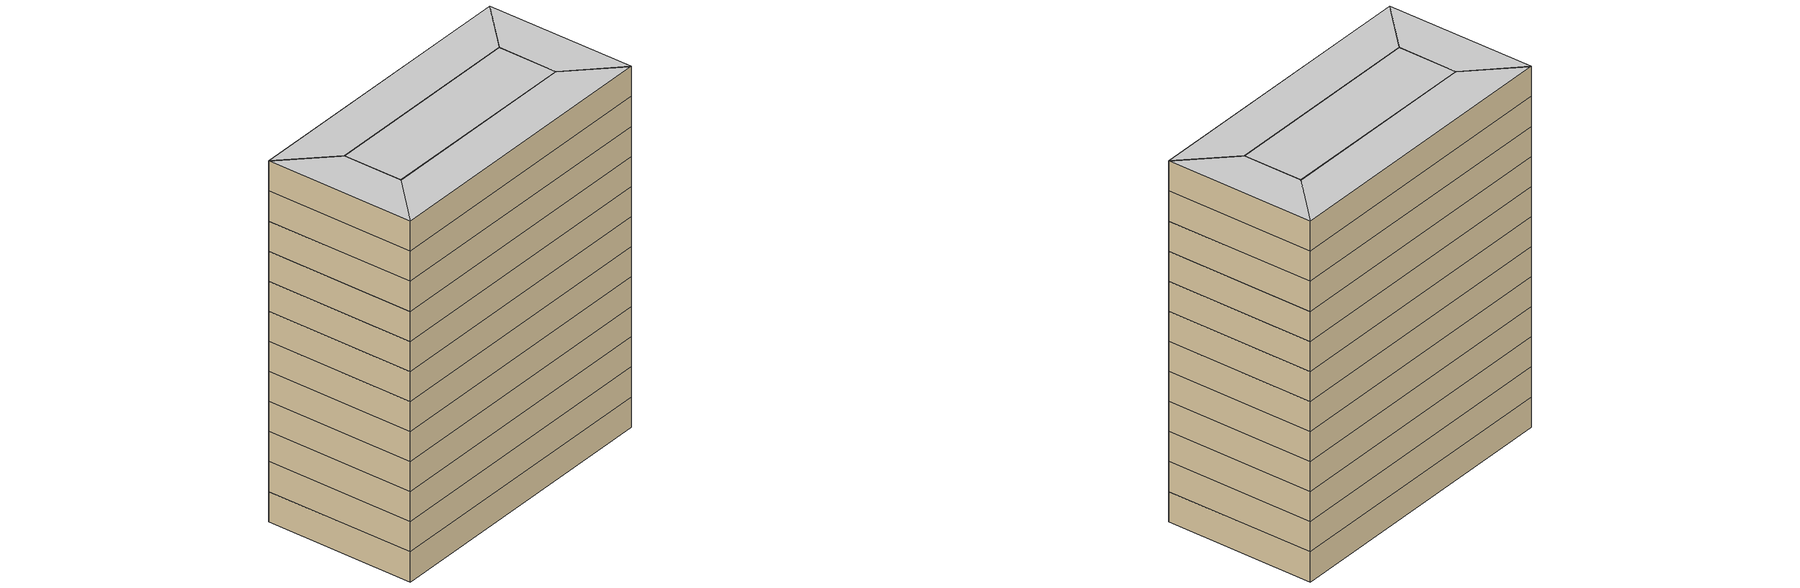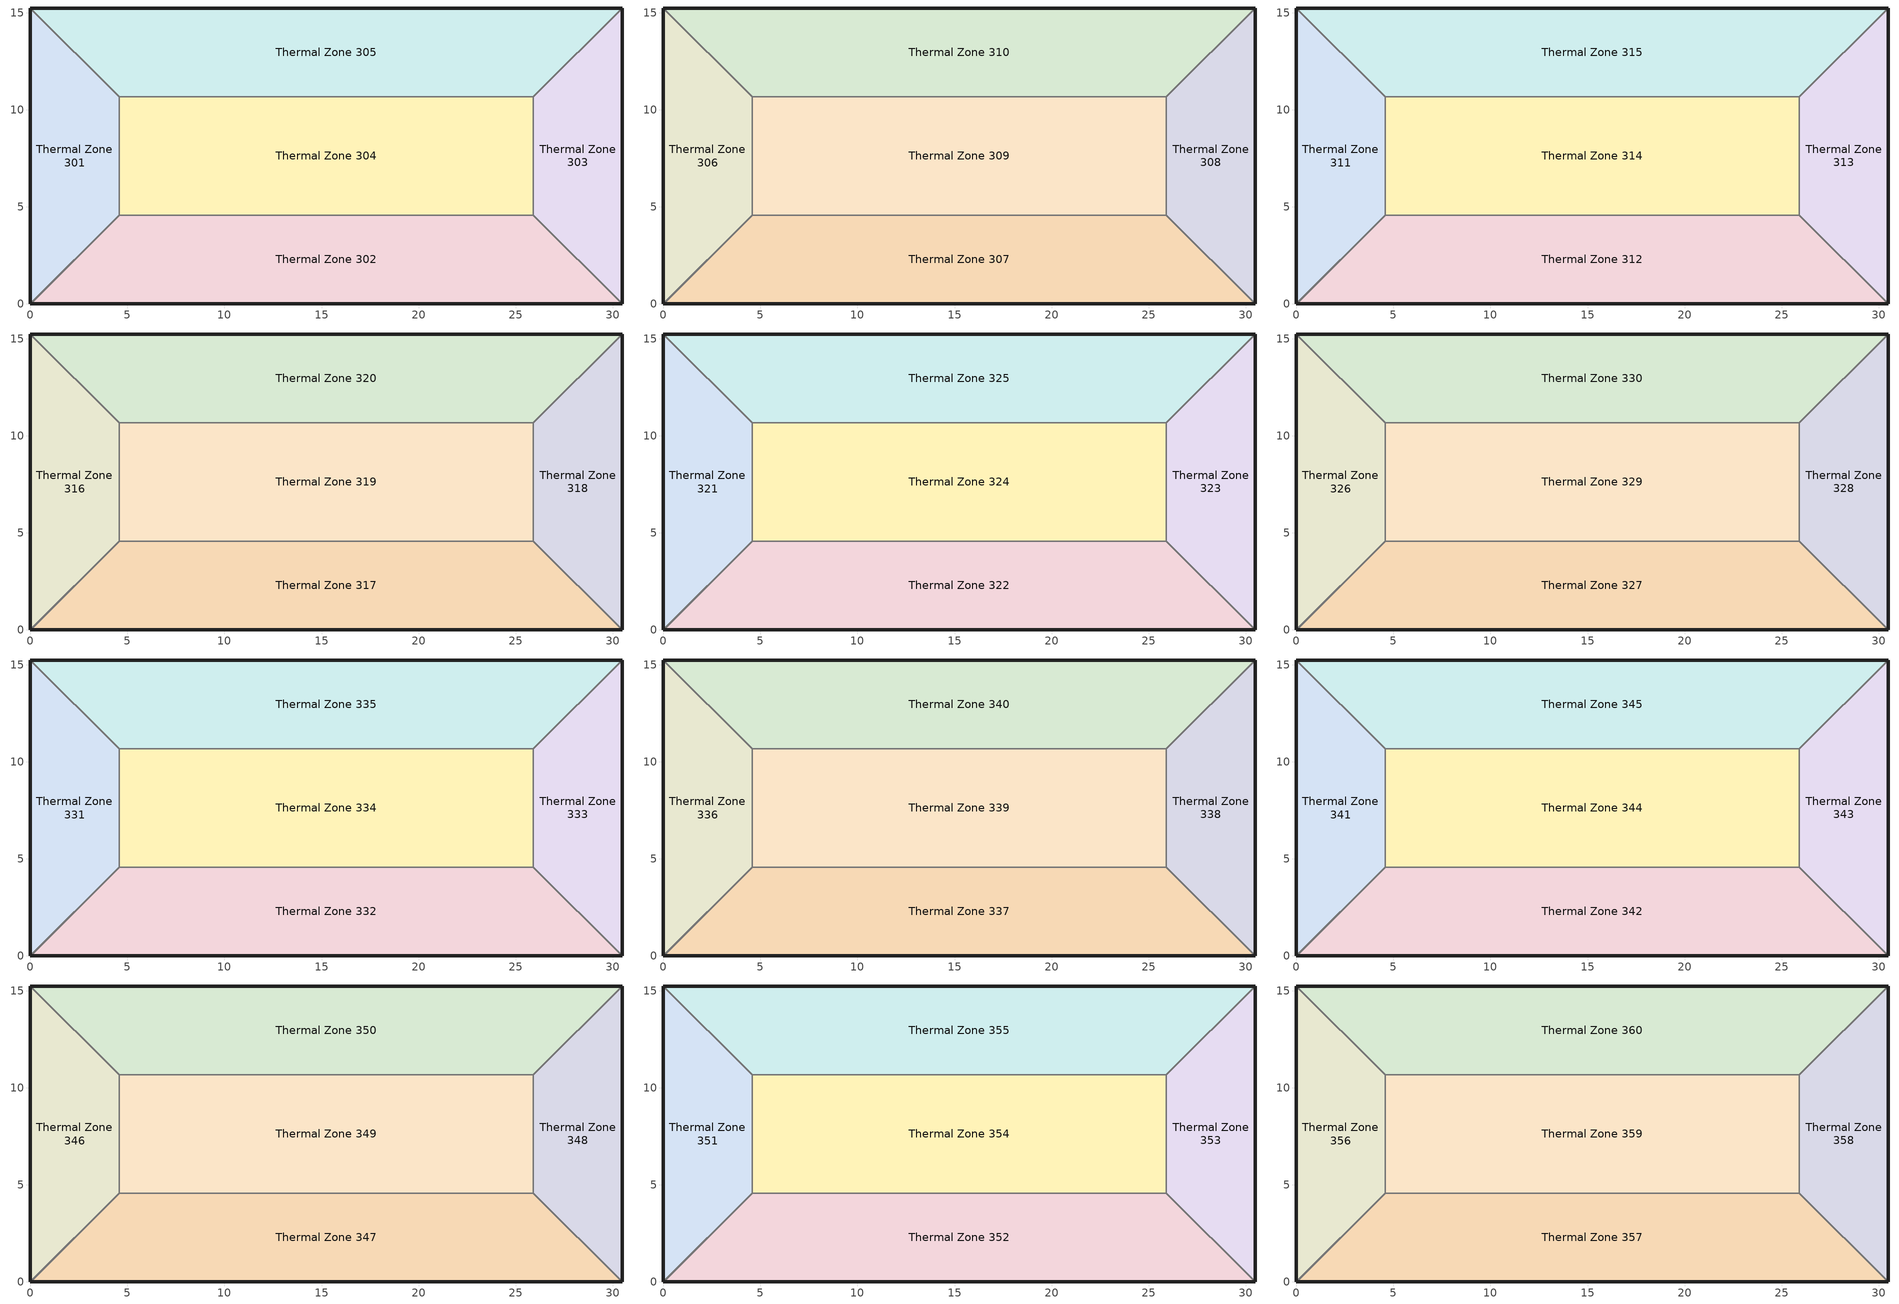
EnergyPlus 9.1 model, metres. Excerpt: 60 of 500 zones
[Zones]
Thermal Zone 301
 floor to Thermal Zone 296 (Interior Floor): 0,15.24 4.57,10.67 4.57,4.57 0,0 z182.88
 wall outside (ASHRAE 90.1-2010 ExtWall Mass ClimateZone 5): 0,15.24 0,0 z182.88:185.93
 wall to Thermal Zone 304 (Interior Wall): 4.57,4.57 4.57,10.67 z182.88:185.93
 wall to Thermal Zone 302 (Interior Wall): 0,0 4.57,4.57 z182.88:185.93
 wall to Thermal Zone 305 (Interior Wall): 4.57,10.67 0,15.24 z182.88:185.93
Thermal Zone 302
 floor to Thermal Zone 297 (Interior Floor): 25.91,4.57 30.48,0 0,0 4.57,4.57 z182.88
 wall outside (ASHRAE 90.1-2010 ExtWall Mass ClimateZone 5): 0,0 30.48,0 z182.88:185.93
 wall to Thermal Zone 304 (Interior Wall): 25.91,4.57 4.57,4.57 z182.88:185.93
 wall to Thermal Zone 303 (Interior Wall): 30.48,0 25.91,4.57 z182.88:185.93
Thermal Zone 303
 floor to Thermal Zone 298 (Interior Floor): 30.48,15.24 30.48,0 25.91,4.57 25.91,10.67 z182.88
 wall outside (ASHRAE 90.1-2010 ExtWall Mass ClimateZone 5): 30.48,0 30.48,15.24 z182.88:185.93
 wall to Thermal Zone 304 (Interior Wall): 25.91,10.67 25.91,4.57 z182.88:185.93
 wall to Thermal Zone 305 (Interior Wall): 30.48,15.24 25.91,10.67 z182.88:185.93
Thermal Zone 304
 floor to Thermal Zone 299 (Interior Floor): 25.91,10.67 25.91,4.57 4.57,4.57 4.57,10.67 z182.88
 wall to Thermal Zone 305 (Interior Wall): 25.91,10.67 4.57,10.67 z182.88:185.93
Thermal Zone 305
 floor to Thermal Zone 300 (Interior Floor): 30.48,15.24 25.91,10.67 4.57,10.67 0,15.24 z182.88
 wall outside (ASHRAE 90.1-2010 ExtWall Mass ClimateZone 5): 30.48,15.24 0,15.24 z182.88:185.93
Thermal Zone 306
 floor to Thermal Zone 301 (Interior Floor): 0,15.24 4.57,10.67 4.57,4.57 0,0 z185.93
 wall outside (ASHRAE 90.1-2010 ExtWall Mass ClimateZone 5): 0,15.24 0,0 z185.93:188.98
 wall to Thermal Zone 309 (Interior Wall): 4.57,4.57 4.57,10.67 z185.93:188.98
 wall to Thermal Zone 307 (Interior Wall): 0,0 4.57,4.57 z185.93:188.98
 wall to Thermal Zone 310 (Interior Wall): 4.57,10.67 0,15.24 z185.93:188.98
Thermal Zone 307
 floor to Thermal Zone 302 (Interior Floor): 25.91,4.57 30.48,0 0,0 4.57,4.57 z185.93
 wall outside (ASHRAE 90.1-2010 ExtWall Mass ClimateZone 5): 0,0 30.48,0 z185.93:188.98
 wall to Thermal Zone 309 (Interior Wall): 25.91,4.57 4.57,4.57 z185.93:188.98
 wall to Thermal Zone 308 (Interior Wall): 30.48,0 25.91,4.57 z185.93:188.98
Thermal Zone 308
 floor to Thermal Zone 303 (Interior Floor): 30.48,15.24 30.48,0 25.91,4.57 25.91,10.67 z185.93
 wall outside (ASHRAE 90.1-2010 ExtWall Mass ClimateZone 5): 30.48,0 30.48,15.24 z185.93:188.98
 wall to Thermal Zone 309 (Interior Wall): 25.91,10.67 25.91,4.57 z185.93:188.98
 wall to Thermal Zone 310 (Interior Wall): 30.48,15.24 25.91,10.67 z185.93:188.98
Thermal Zone 309
 floor to Thermal Zone 304 (Interior Floor): 25.91,10.67 25.91,4.57 4.57,4.57 4.57,10.67 z185.93
 wall to Thermal Zone 310 (Interior Wall): 25.91,10.67 4.57,10.67 z185.93:188.98
Thermal Zone 310
 floor to Thermal Zone 305 (Interior Floor): 30.48,15.24 25.91,10.67 4.57,10.67 0,15.24 z185.93
 wall outside (ASHRAE 90.1-2010 ExtWall Mass ClimateZone 5): 30.48,15.24 0,15.24 z185.93:188.98
Thermal Zone 311
 floor to Thermal Zone 306 (Interior Floor): 0,15.24 4.57,10.67 4.57,4.57 0,0 z188.98
 wall outside (ASHRAE 90.1-2010 ExtWall Mass ClimateZone 5): 0,15.24 0,0 z188.98:192.02
 wall to Thermal Zone 314 (Interior Wall): 4.57,4.57 4.57,10.67 z188.98:192.02
 wall to Thermal Zone 312 (Interior Wall): 0,0 4.57,4.57 z188.98:192.02
 wall to Thermal Zone 315 (Interior Wall): 4.57,10.67 0,15.24 z188.98:192.02
Thermal Zone 312
 floor to Thermal Zone 307 (Interior Floor): 25.91,4.57 30.48,0 0,0 4.57,4.57 z188.98
 wall outside (ASHRAE 90.1-2010 ExtWall Mass ClimateZone 5): 0,0 30.48,0 z188.98:192.02
 wall to Thermal Zone 314 (Interior Wall): 25.91,4.57 4.57,4.57 z188.98:192.02
 wall to Thermal Zone 313 (Interior Wall): 30.48,0 25.91,4.57 z188.98:192.02
Thermal Zone 313
 floor to Thermal Zone 308 (Interior Floor): 30.48,15.24 30.48,0 25.91,4.57 25.91,10.67 z188.98
 wall outside (ASHRAE 90.1-2010 ExtWall Mass ClimateZone 5): 30.48,0 30.48,15.24 z188.98:192.02
 wall to Thermal Zone 314 (Interior Wall): 25.91,10.67 25.91,4.57 z188.98:192.02
 wall to Thermal Zone 315 (Interior Wall): 30.48,15.24 25.91,10.67 z188.98:192.02
Thermal Zone 314
 floor to Thermal Zone 309 (Interior Floor): 25.91,10.67 25.91,4.57 4.57,4.57 4.57,10.67 z188.98
 wall to Thermal Zone 315 (Interior Wall): 25.91,10.67 4.57,10.67 z188.98:192.02
Thermal Zone 315
 floor to Thermal Zone 310 (Interior Floor): 30.48,15.24 25.91,10.67 4.57,10.67 0,15.24 z188.98
 wall outside (ASHRAE 90.1-2010 ExtWall Mass ClimateZone 5): 30.48,15.24 0,15.24 z188.98:192.02
Thermal Zone 316
 floor to Thermal Zone 311 (Interior Floor): 0,15.24 4.57,10.67 4.57,4.57 0,0 z192.02
 wall outside (ASHRAE 90.1-2010 ExtWall Mass ClimateZone 5): 0,15.24 0,0 z192.02:195.07
 wall to Thermal Zone 319 (Interior Wall): 4.57,4.57 4.57,10.67 z192.02:195.07
 wall to Thermal Zone 317 (Interior Wall): 0,0 4.57,4.57 z192.02:195.07
 wall to Thermal Zone 320 (Interior Wall): 4.57,10.67 0,15.24 z192.02:195.07
Thermal Zone 317
 floor to Thermal Zone 312 (Interior Floor): 25.91,4.57 30.48,0 0,0 4.57,4.57 z192.02
 wall outside (ASHRAE 90.1-2010 ExtWall Mass ClimateZone 5): 0,0 30.48,0 z192.02:195.07
 wall to Thermal Zone 319 (Interior Wall): 25.91,4.57 4.57,4.57 z192.02:195.07
 wall to Thermal Zone 318 (Interior Wall): 30.48,0 25.91,4.57 z192.02:195.07
Thermal Zone 318
 floor to Thermal Zone 313 (Interior Floor): 30.48,15.24 30.48,0 25.91,4.57 25.91,10.67 z192.02
 wall outside (ASHRAE 90.1-2010 ExtWall Mass ClimateZone 5): 30.48,0 30.48,15.24 z192.02:195.07
 wall to Thermal Zone 319 (Interior Wall): 25.91,10.67 25.91,4.57 z192.02:195.07
 wall to Thermal Zone 320 (Interior Wall): 30.48,15.24 25.91,10.67 z192.02:195.07
Thermal Zone 319
 floor to Thermal Zone 314 (Interior Floor): 25.91,10.67 25.91,4.57 4.57,4.57 4.57,10.67 z192.02
 wall to Thermal Zone 320 (Interior Wall): 25.91,10.67 4.57,10.67 z192.02:195.07
Thermal Zone 320
 floor to Thermal Zone 315 (Interior Floor): 30.48,15.24 25.91,10.67 4.57,10.67 0,15.24 z192.02
 wall outside (ASHRAE 90.1-2010 ExtWall Mass ClimateZone 5): 30.48,15.24 0,15.24 z192.02:195.07
Thermal Zone 321
 floor to Thermal Zone 316 (Interior Floor): 0,15.24 4.57,10.67 4.57,4.57 0,0 z195.07
 wall outside (ASHRAE 90.1-2010 ExtWall Mass ClimateZone 5): 0,15.24 0,0 z195.07:198.12
 wall to Thermal Zone 324 (Interior Wall): 4.57,4.57 4.57,10.67 z195.07:198.12
 wall to Thermal Zone 322 (Interior Wall): 0,0 4.57,4.57 z195.07:198.12
 wall to Thermal Zone 325 (Interior Wall): 4.57,10.67 0,15.24 z195.07:198.12
Thermal Zone 322
 floor to Thermal Zone 317 (Interior Floor): 25.91,4.57 30.48,0 0,0 4.57,4.57 z195.07
 wall outside (ASHRAE 90.1-2010 ExtWall Mass ClimateZone 5): 0,0 30.48,0 z195.07:198.12
 wall to Thermal Zone 324 (Interior Wall): 25.91,4.57 4.57,4.57 z195.07:198.12
 wall to Thermal Zone 323 (Interior Wall): 30.48,0 25.91,4.57 z195.07:198.12
Thermal Zone 323
 floor to Thermal Zone 318 (Interior Floor): 30.48,15.24 30.48,0 25.91,4.57 25.91,10.67 z195.07
 wall outside (ASHRAE 90.1-2010 ExtWall Mass ClimateZone 5): 30.48,0 30.48,15.24 z195.07:198.12
 wall to Thermal Zone 324 (Interior Wall): 25.91,10.67 25.91,4.57 z195.07:198.12
 wall to Thermal Zone 325 (Interior Wall): 30.48,15.24 25.91,10.67 z195.07:198.12
Thermal Zone 324
 floor to Thermal Zone 319 (Interior Floor): 25.91,10.67 25.91,4.57 4.57,4.57 4.57,10.67 z195.07
 wall to Thermal Zone 325 (Interior Wall): 25.91,10.67 4.57,10.67 z195.07:198.12
Thermal Zone 325
 floor to Thermal Zone 320 (Interior Floor): 30.48,15.24 25.91,10.67 4.57,10.67 0,15.24 z195.07
 wall outside (ASHRAE 90.1-2010 ExtWall Mass ClimateZone 5): 30.48,15.24 0,15.24 z195.07:198.12
Thermal Zone 326
 floor to Thermal Zone 321 (Interior Floor): 0,15.24 4.57,10.67 4.57,4.57 0,0 z198.12
 wall outside (ASHRAE 90.1-2010 ExtWall Mass ClimateZone 5): 0,15.24 0,0 z198.12:201.17
 wall to Thermal Zone 329 (Interior Wall): 4.57,4.57 4.57,10.67 z198.12:201.17
 wall to Thermal Zone 327 (Interior Wall): 0,0 4.57,4.57 z198.12:201.17
 wall to Thermal Zone 330 (Interior Wall): 4.57,10.67 0,15.24 z198.12:201.17
Thermal Zone 327
 floor to Thermal Zone 322 (Interior Floor): 25.91,4.57 30.48,0 0,0 4.57,4.57 z198.12
 wall outside (ASHRAE 90.1-2010 ExtWall Mass ClimateZone 5): 0,0 30.48,0 z198.12:201.17
 wall to Thermal Zone 329 (Interior Wall): 25.91,4.57 4.57,4.57 z198.12:201.17
 wall to Thermal Zone 328 (Interior Wall): 30.48,0 25.91,4.57 z198.12:201.17
Thermal Zone 328
 floor to Thermal Zone 323 (Interior Floor): 30.48,15.24 30.48,0 25.91,4.57 25.91,10.67 z198.12
 wall outside (ASHRAE 90.1-2010 ExtWall Mass ClimateZone 5): 30.48,0 30.48,15.24 z198.12:201.17
 wall to Thermal Zone 329 (Interior Wall): 25.91,10.67 25.91,4.57 z198.12:201.17
 wall to Thermal Zone 330 (Interior Wall): 30.48,15.24 25.91,10.67 z198.12:201.17
Thermal Zone 329
 floor to Thermal Zone 324 (Interior Floor): 25.91,10.67 25.91,4.57 4.57,4.57 4.57,10.67 z198.12
 wall to Thermal Zone 330 (Interior Wall): 25.91,10.67 4.57,10.67 z198.12:201.17
Thermal Zone 330
 floor to Thermal Zone 325 (Interior Floor): 30.48,15.24 25.91,10.67 4.57,10.67 0,15.24 z198.12
 wall outside (ASHRAE 90.1-2010 ExtWall Mass ClimateZone 5): 30.48,15.24 0,15.24 z198.12:201.17
Thermal Zone 331
 floor to Thermal Zone 326 (Interior Floor): 0,15.24 4.57,10.67 4.57,4.57 0,0 z201.17
 wall outside (ASHRAE 90.1-2010 ExtWall Mass ClimateZone 5): 0,15.24 0,0 z201.17:204.22
 wall to Thermal Zone 334 (Interior Wall): 4.57,4.57 4.57,10.67 z201.17:204.22
 wall to Thermal Zone 332 (Interior Wall): 0,0 4.57,4.57 z201.17:204.22
 wall to Thermal Zone 335 (Interior Wall): 4.57,10.67 0,15.24 z201.17:204.22
Thermal Zone 332
 floor to Thermal Zone 327 (Interior Floor): 25.91,4.57 30.48,0 0,0 4.57,4.57 z201.17
 wall outside (ASHRAE 90.1-2010 ExtWall Mass ClimateZone 5): 0,0 30.48,0 z201.17:204.22
 wall to Thermal Zone 334 (Interior Wall): 25.91,4.57 4.57,4.57 z201.17:204.22
 wall to Thermal Zone 333 (Interior Wall): 30.48,0 25.91,4.57 z201.17:204.22
Thermal Zone 333
 floor to Thermal Zone 328 (Interior Floor): 30.48,15.24 30.48,0 25.91,4.57 25.91,10.67 z201.17
 wall outside (ASHRAE 90.1-2010 ExtWall Mass ClimateZone 5): 30.48,0 30.48,15.24 z201.17:204.22
 wall to Thermal Zone 334 (Interior Wall): 25.91,10.67 25.91,4.57 z201.17:204.22
 wall to Thermal Zone 335 (Interior Wall): 30.48,15.24 25.91,10.67 z201.17:204.22
Thermal Zone 334
 floor to Thermal Zone 329 (Interior Floor): 25.91,10.67 25.91,4.57 4.57,4.57 4.57,10.67 z201.17
 wall to Thermal Zone 335 (Interior Wall): 25.91,10.67 4.57,10.67 z201.17:204.22
Thermal Zone 335
 floor to Thermal Zone 330 (Interior Floor): 30.48,15.24 25.91,10.67 4.57,10.67 0,15.24 z201.17
 wall outside (ASHRAE 90.1-2010 ExtWall Mass ClimateZone 5): 30.48,15.24 0,15.24 z201.17:204.22
Thermal Zone 336
 floor to Thermal Zone 331 (Interior Floor): 0,15.24 4.57,10.67 4.57,4.57 0,0 z204.22
 wall outside (ASHRAE 90.1-2010 ExtWall Mass ClimateZone 5): 0,15.24 0,0 z204.22:207.26
 wall to Thermal Zone 339 (Interior Wall): 4.57,4.57 4.57,10.67 z204.22:207.26
 wall to Thermal Zone 337 (Interior Wall): 0,0 4.57,4.57 z204.22:207.26
 wall to Thermal Zone 340 (Interior Wall): 4.57,10.67 0,15.24 z204.22:207.26
Thermal Zone 337
 floor to Thermal Zone 332 (Interior Floor): 25.91,4.57 30.48,0 0,0 4.57,4.57 z204.22
 wall outside (ASHRAE 90.1-2010 ExtWall Mass ClimateZone 5): 0,0 30.48,0 z204.22:207.26
 wall to Thermal Zone 339 (Interior Wall): 25.91,4.57 4.57,4.57 z204.22:207.26
 wall to Thermal Zone 338 (Interior Wall): 30.48,0 25.91,4.57 z204.22:207.26
Thermal Zone 338
 floor to Thermal Zone 333 (Interior Floor): 30.48,15.24 30.48,0 25.91,4.57 25.91,10.67 z204.22
 wall outside (ASHRAE 90.1-2010 ExtWall Mass ClimateZone 5): 30.48,0 30.48,15.24 z204.22:207.26
 wall to Thermal Zone 339 (Interior Wall): 25.91,10.67 25.91,4.57 z204.22:207.26
 wall to Thermal Zone 340 (Interior Wall): 30.48,15.24 25.91,10.67 z204.22:207.26
Thermal Zone 339
 floor to Thermal Zone 334 (Interior Floor): 25.91,10.67 25.91,4.57 4.57,4.57 4.57,10.67 z204.22
 wall to Thermal Zone 340 (Interior Wall): 25.91,10.67 4.57,10.67 z204.22:207.26
Thermal Zone 340
 floor to Thermal Zone 335 (Interior Floor): 30.48,15.24 25.91,10.67 4.57,10.67 0,15.24 z204.22
 wall outside (ASHRAE 90.1-2010 ExtWall Mass ClimateZone 5): 30.48,15.24 0,15.24 z204.22:207.26
Thermal Zone 341
 floor to Thermal Zone 336 (Interior Floor): 0,15.24 4.57,10.67 4.57,4.57 0,0 z207.26
 wall outside (ASHRAE 90.1-2010 ExtWall Mass ClimateZone 5): 0,15.24 0,0 z207.26:210.31
 wall to Thermal Zone 344 (Interior Wall): 4.57,4.57 4.57,10.67 z207.26:210.31
 wall to Thermal Zone 342 (Interior Wall): 0,0 4.57,4.57 z207.26:210.31
 wall to Thermal Zone 345 (Interior Wall): 4.57,10.67 0,15.24 z207.26:210.31
Thermal Zone 342
 floor to Thermal Zone 337 (Interior Floor): 25.91,4.57 30.48,0 0,0 4.57,4.57 z207.26
 wall outside (ASHRAE 90.1-2010 ExtWall Mass ClimateZone 5): 0,0 30.48,0 z207.26:210.31
 wall to Thermal Zone 344 (Interior Wall): 25.91,4.57 4.57,4.57 z207.26:210.31
 wall to Thermal Zone 343 (Interior Wall): 30.48,0 25.91,4.57 z207.26:210.31
Thermal Zone 343
 floor to Thermal Zone 338 (Interior Floor): 30.48,15.24 30.48,0 25.91,4.57 25.91,10.67 z207.26
 wall outside (ASHRAE 90.1-2010 ExtWall Mass ClimateZone 5): 30.48,0 30.48,15.24 z207.26:210.31
 wall to Thermal Zone 344 (Interior Wall): 25.91,10.67 25.91,4.57 z207.26:210.31
 wall to Thermal Zone 345 (Interior Wall): 30.48,15.24 25.91,10.67 z207.26:210.31
Thermal Zone 344
 floor to Thermal Zone 339 (Interior Floor): 25.91,10.67 25.91,4.57 4.57,4.57 4.57,10.67 z207.26
 wall to Thermal Zone 345 (Interior Wall): 25.91,10.67 4.57,10.67 z207.26:210.31
Thermal Zone 345
 floor to Thermal Zone 340 (Interior Floor): 30.48,15.24 25.91,10.67 4.57,10.67 0,15.24 z207.26
 wall outside (ASHRAE 90.1-2010 ExtWall Mass ClimateZone 5): 30.48,15.24 0,15.24 z207.26:210.31
Thermal Zone 346
 floor to Thermal Zone 341 (Interior Floor): 0,15.24 4.57,10.67 4.57,4.57 0,0 z210.31
 wall outside (ASHRAE 90.1-2010 ExtWall Mass ClimateZone 5): 0,15.24 0,0 z210.31:213.36
 wall to Thermal Zone 349 (Interior Wall): 4.57,4.57 4.57,10.67 z210.31:213.36
 wall to Thermal Zone 347 (Interior Wall): 0,0 4.57,4.57 z210.31:213.36
 wall to Thermal Zone 350 (Interior Wall): 4.57,10.67 0,15.24 z210.31:213.36
Thermal Zone 347
 floor to Thermal Zone 342 (Interior Floor): 25.91,4.57 30.48,0 0,0 4.57,4.57 z210.31
 wall outside (ASHRAE 90.1-2010 ExtWall Mass ClimateZone 5): 0,0 30.48,0 z210.31:213.36
 wall to Thermal Zone 349 (Interior Wall): 25.91,4.57 4.57,4.57 z210.31:213.36
 wall to Thermal Zone 348 (Interior Wall): 30.48,0 25.91,4.57 z210.31:213.36
Thermal Zone 348
 floor to Thermal Zone 343 (Interior Floor): 30.48,15.24 30.48,0 25.91,4.57 25.91,10.67 z210.31
 wall outside (ASHRAE 90.1-2010 ExtWall Mass ClimateZone 5): 30.48,0 30.48,15.24 z210.31:213.36
 wall to Thermal Zone 349 (Interior Wall): 25.91,10.67 25.91,4.57 z210.31:213.36
 wall to Thermal Zone 350 (Interior Wall): 30.48,15.24 25.91,10.67 z210.31:213.36
Thermal Zone 349
 floor to Thermal Zone 344 (Interior Floor): 25.91,10.67 25.91,4.57 4.57,4.57 4.57,10.67 z210.31
 wall to Thermal Zone 350 (Interior Wall): 25.91,10.67 4.57,10.67 z210.31:213.36
Thermal Zone 350
 floor to Thermal Zone 345 (Interior Floor): 30.48,15.24 25.91,10.67 4.57,10.67 0,15.24 z210.31
 wall outside (ASHRAE 90.1-2010 ExtWall Mass ClimateZone 5): 30.48,15.24 0,15.24 z210.31:213.36
Thermal Zone 351
 floor to Thermal Zone 346 (Interior Floor): 0,15.24 4.57,10.67 4.57,4.57 0,0 z213.36
 wall outside (ASHRAE 90.1-2010 ExtWall Mass ClimateZone 5): 0,15.24 0,0 z213.36:216.41
 wall to Thermal Zone 354 (Interior Wall): 4.57,4.57 4.57,10.67 z213.36:216.41
 wall to Thermal Zone 352 (Interior Wall): 0,0 4.57,4.57 z213.36:216.41
 wall to Thermal Zone 355 (Interior Wall): 4.57,10.67 0,15.24 z213.36:216.41
Thermal Zone 352
 floor to Thermal Zone 347 (Interior Floor): 25.91,4.57 30.48,0 0,0 4.57,4.57 z213.36
 wall outside (ASHRAE 90.1-2010 ExtWall Mass ClimateZone 5): 0,0 30.48,0 z213.36:216.41
 wall to Thermal Zone 354 (Interior Wall): 25.91,4.57 4.57,4.57 z213.36:216.41
 wall to Thermal Zone 353 (Interior Wall): 30.48,0 25.91,4.57 z213.36:216.41
Thermal Zone 353
 floor to Thermal Zone 348 (Interior Floor): 30.48,15.24 30.48,0 25.91,4.57 25.91,10.67 z213.36
 wall outside (ASHRAE 90.1-2010 ExtWall Mass ClimateZone 5): 30.48,0 30.48,15.24 z213.36:216.41
 wall to Thermal Zone 354 (Interior Wall): 25.91,10.67 25.91,4.57 z213.36:216.41
 wall to Thermal Zone 355 (Interior Wall): 30.48,15.24 25.91,10.67 z213.36:216.41
Thermal Zone 354
 floor to Thermal Zone 349 (Interior Floor): 25.91,10.67 25.91,4.57 4.57,4.57 4.57,10.67 z213.36
 wall to Thermal Zone 355 (Interior Wall): 25.91,10.67 4.57,10.67 z213.36:216.41
Thermal Zone 355
 floor to Thermal Zone 350 (Interior Floor): 30.48,15.24 25.91,10.67 4.57,10.67 0,15.24 z213.36
 wall outside (ASHRAE 90.1-2010 ExtWall Mass ClimateZone 5): 30.48,15.24 0,15.24 z213.36:216.41
Thermal Zone 356
 floor to Thermal Zone 351 (Interior Floor): 0,15.24 4.57,10.67 4.57,4.57 0,0 z216.41
 wall outside (ASHRAE 90.1-2010 ExtWall Mass ClimateZone 5): 0,15.24 0,0 z216.41:219.46
 wall to Thermal Zone 359 (Interior Wall): 4.57,4.57 4.57,10.67 z216.41:219.46
 wall to Thermal Zone 357 (Interior Wall): 0,0 4.57,4.57 z216.41:219.46
 wall to Thermal Zone 360 (Interior Wall): 4.57,10.67 0,15.24 z216.41:219.46
 ceiling to Thermal Zone 361 (Interior Ceiling): 0,0 4.57,4.57 4.57,10.67 0,15.24 z219.46
Thermal Zone 357
 floor to Thermal Zone 352 (Interior Floor): 25.91,4.57 30.48,0 0,0 4.57,4.57 z216.41
 wall outside (ASHRAE 90.1-2010 ExtWall Mass ClimateZone 5): 0,0 30.48,0 z216.41:219.46
 wall to Thermal Zone 359 (Interior Wall): 25.91,4.57 4.57,4.57 z216.41:219.46
 wall to Thermal Zone 358 (Interior Wall): 30.48,0 25.91,4.57 z216.41:219.46
 ceiling to Thermal Zone 362 (Interior Ceiling): 30.48,0 25.91,4.57 4.57,4.57 0,0 z219.46
Thermal Zone 358
 floor to Thermal Zone 353 (Interior Floor): 30.48,15.24 30.48,0 25.91,4.57 25.91,10.67 z216.41
 wall outside (ASHRAE 90.1-2010 ExtWall Mass ClimateZone 5): 30.48,0 30.48,15.24 z216.41:219.46
 wall to Thermal Zone 359 (Interior Wall): 25.91,10.67 25.91,4.57 z216.41:219.46
 wall to Thermal Zone 360 (Interior Wall): 30.48,15.24 25.91,10.67 z216.41:219.46
 ceiling to Thermal Zone 363 (Interior Ceiling): 30.48,0 30.48,15.24 25.91,10.67 25.91,4.57 z219.46
Thermal Zone 359
 floor to Thermal Zone 354 (Interior Floor): 25.91,10.67 25.91,4.57 4.57,4.57 4.57,10.67 z216.41
 wall to Thermal Zone 360 (Interior Wall): 25.91,10.67 4.57,10.67 z216.41:219.46
 ceiling to Thermal Zone 364 (Interior Ceiling): 25.91,4.57 25.91,10.67 4.57,10.67 4.57,4.57 z219.46
Thermal Zone 360
 floor to Thermal Zone 355 (Interior Floor): 30.48,15.24 25.91,10.67 4.57,10.67 0,15.24 z216.41
 wall outside (ASHRAE 90.1-2010 ExtWall Mass ClimateZone 5): 30.48,15.24 0,15.24 z216.41:219.46
 ceiling to Thermal Zone 365 (Interior Ceiling): 25.91,10.67 30.48,15.24 0,15.24 4.57,10.67 z219.46
[Building]
Building 1
[Site:Location]
Chicago Ohare Intl Ap: Latitude {deg}=41.98; Longitude {deg}=-87.92; Time Zone {hr}=-6; Elevation {m}=201
[Material] Thermal Absorptance=0.9
Name | Roughness | Thickness {m} | Conductivity {W/m-K} | Density {kg/m3} | Specific Heat {J/kg-K} | Solar Absorptance | Visible Absorptance
1/2IN Gypsum | Smooth | 0.0127 | 0.16 | 784.9 | 830 | 0.4 | 0.4
1IN Stucco | Smooth | 0.0253 | 0.6918 | 1858 | 837 | 0.92 | 0.92
8IN CONCRETE HW RefBldg | Rough | 0.2032 | 1.311 | 2240 | 836.8 | 0.7 | 0.7
F16 Acoustic tile | MediumSmooth | 0.0191 | 0.06 | 368 | 590 | 0.3 | 0.3
G01a 19mm gypsum board | MediumSmooth | 0.019 | 0.16 | 800 | 1090 | 0.4 | 0.4
M11 100mm lightweight concrete | MediumRough | 0.1016 | 0.53 | 1280 | 840 | 0.5 | 0.5
Mass Wall Insulation R-8.72 IP | MediumRough | 0.075271 | 0.049 | 265 | 836.8 | 0.7 | 0.7
[Material:AirGap]
Name | Thermal Resistance {m2-K/W}
F04 Wall air space resistance | 0.15
F05 Ceiling air space resistance | 0.18
[Construction]
ASHRAE 90.1-2010 ExtWall Mass ClimateZone 5: 1IN Stucco, 8IN CONCRETE HW RefBldg, Mass Wall Insulation R-8.72 IP, 1/2IN Gypsum
Interior Ceiling: M11 100mm lightweight concrete, F05 Ceiling air space resistance, F16 Acoustic tile
Interior Floor: F16 Acoustic tile, F05 Ceiling air space resistance, M11 100mm lightweight concrete
Interior Wall: G01a 19mm gypsum board, F04 Wall air space resistance, G01a 19mm gypsum board
[Zone]
Thermal Zone 301; Thermal Zone 302; Thermal Zone 303; Thermal Zone 304; Thermal Zone 305; Thermal Zone 306; Thermal Zone 307; Thermal Zone 308; Thermal Zone 309; Thermal Zone 310; Thermal Zone 311; Thermal Zone 312; Thermal Zone 313; Thermal Zone 314; Thermal Zone 315; Thermal Zone 316; Thermal Zone 317; Thermal Zone 318; Thermal Zone 319; Thermal Zone 320; Thermal Zone 321; Thermal Zone 322; Thermal Zone 323; Thermal Zone 324; Thermal Zone 325; Thermal Zone 326; Thermal Zone 327; Thermal Zone 328; Thermal Zone 329; Thermal Zone 330; Thermal Zone 331; Thermal Zone 332; Thermal Zone 333; Thermal Zone 334; Thermal Zone 335; Thermal Zone 336; Thermal Zone 337; Thermal Zone 338; Thermal Zone 339; Thermal Zone 340; Thermal Zone 341; Thermal Zone 342; Thermal Zone 343; Thermal Zone 344; Thermal Zone 345; Thermal Zone 346; Thermal Zone 347; Thermal Zone 348; Thermal Zone 349; Thermal Zone 350; Thermal Zone 351; Thermal Zone 352; Thermal Zone 353; Thermal Zone 354; Thermal Zone 355; Thermal Zone 356; Thermal Zone 357; Thermal Zone 358; Thermal Zone 359; Thermal Zone 360
